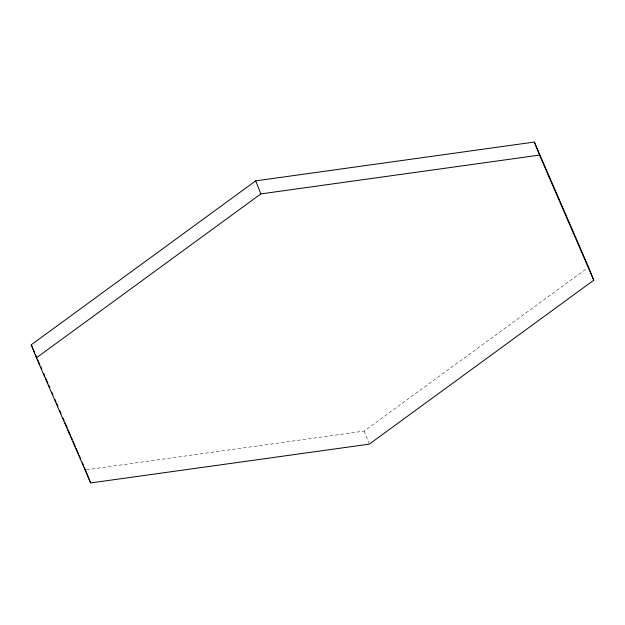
<?xml version="1.0" encoding="UTF-8"?>
<svg xmlns="http://www.w3.org/2000/svg" width="625" height="625" viewBox="0 0 625 625"><rect width="100%" height="100%" fill="white"/><g stroke="black" fill="none" stroke-linecap="round" stroke-linejoin="round"><path stroke-width="0.47" stroke-dasharray="3.12 2.34" d="M86.453 469.773L364.156 431.094L587.016 268.32M364.156 431.094L368.977 443.266"/><path stroke-width="0.94" d="M31.25 344.789L255.68 180.867L534.344 142.055L588.586 267.172L593.75 280.211L369.32 444.133L90.656 482.945L36.414 357.828L31.25 344.789L34.734 352.836M36.414 357.828L260.844 193.906L539.508 155.094L593.75 280.211M35.508 354.617L36.672 357.305M37.445 359.086L39.773 364.453M40.547 366.242L41.711 368.922M43.648 373.391L44.812 376.07M45.586 377.859L47.906 383.219M48.688 385.008L49.844 387.688M51.781 392.156L52.945 394.836M54.883 399.305L56.047 401.984M56.82 403.773L57.984 406.453M59.922 410.922L61.078 413.602M63.016 418.07L64.18 420.75M64.953 422.539L67.281 427.898M68.055 429.688L70.383 435.055M71.156 436.836L72.32 439.523M73.094 441.305L75.414 446.672M76.188 448.453L78.516 453.82M79.289 455.609L80.453 458.289M82.391 462.758L83.555 465.438M84.328 467.227L90.656 482.945M534.344 142.055L539.508 155.094M255.68 180.867L260.844 193.906"/></g></svg>
